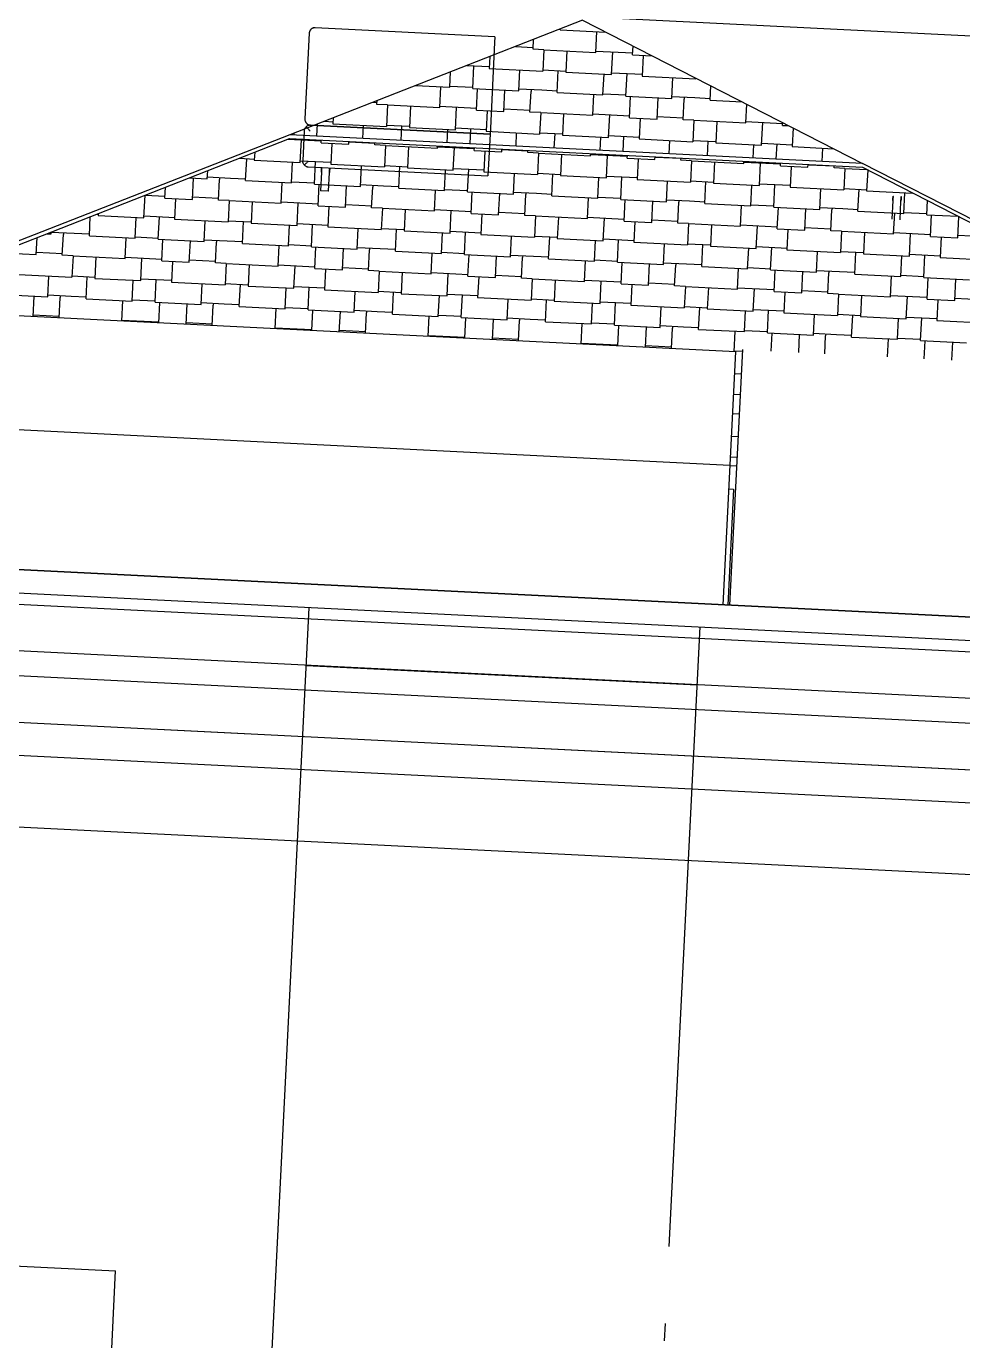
# Model space of a CAD drawing. Extents: x 549999 to 550212, y 1838161 to 1838467.
# Drawn here: x 550086.08 to 550090.11, y 1838277.86 to 1838283.52 of the extents above; entities that cross this region are included whole.
import ezdxf

# ---------------------------------------------------------------- set-up
doc = ezdxf.new("R2010")
doc.units = 0
for name, color, linetype in [('Level 1', 7, 'Continuous'), ('Level 15', 7, 'Continuous'), ('Level 18', 7, 'Continuous'), ('Level 20', 7, 'Continuous'), ('Level 27', 7, 'Continuous'), ('Level 37', 7, 'Continuous'), ('Level 4', 7, 'Continuous'), ('Level 42', 7, 'Continuous'), ('Level 8', 7, 'Continuous')]:
    doc.layers.add(name, color=color, linetype=linetype)

# ---------------------------------------------------------------- blocks, each defined once
blk = doc.blocks.new('2___S1')
at = {"layer": 'Level 1'}
for p, q in [((505.19, 600), (427.72, 600)), ((505.19, 600), (505.19, 597.48)), ((425.19, 597.48), (425.19, 560.55)), ((505.19, 597.48), (505.19, 560.55)), ((505.19, 560.55), (505.19, 557.96)), ((425.19, 555.46), (425.19, 542.49)), ((505.19, 557.96), (427.69, 557.96)), ((427.78, 557.96), (505.19, 557.96)), ((505.19, 557.96), (505.19, 555.46)), ((505.19, 555.46), (505.19, 542.49)), ((427.69, 539.99), (505.19, 539.99)), ((433.45, 538.05), (433.45, 530)), ((436.94, 530), (436.94, 538.05)), ((505.19, 542.49), (505.19, 539.99)), ((433.61, 530), (433.45, 530)), ((436.78, 530), (433.61, 530)), ((436.94, 530), (436.78, 530))]:
    blk.add_line(p, q, dxfattribs=at)
for points in [[(433.45, 539.83), (433.45, 539.84), (433.45, 539.85), (433.45, 539.85), (433.45, 539.86), (433.45, 539.87), (433.45, 539.87), (433.45, 539.88), (433.46, 539.88), (433.46, 539.89), (433.46, 539.9), (433.46, 539.9), (433.47, 539.91), (433.47, 539.91), (433.47, 539.92), (433.48, 539.92), (433.48, 539.93), (433.48, 539.93), (433.49, 539.94), (433.49, 539.94), (433.5, 539.95), (433.5, 539.95), (433.51, 539.96), (433.51, 539.96), (433.52, 539.96), (433.52, 539.97), (433.53, 539.97), (433.53, 539.97), (433.54, 539.98), (433.54, 539.98), (433.55, 539.98), (433.56, 539.99), (433.56, 539.99), (433.57, 539.99), (433.57, 539.99), (433.58, 539.99), (433.59, 539.99), (433.59, 539.99), (433.6, 539.99)], [(433.45, 539.83), (433.45, 539.83), (433.45, 539.83), (433.45, 539.82), (433.45, 539.81), (433.45, 539.8), (433.45, 539.78), (433.45, 539.77), (433.45, 539.74), (433.45, 539.72), (433.45, 539.69), (433.45, 539.67), (433.45, 539.63), (433.45, 539.6), (433.45, 539.56), (433.45, 539.52), (433.45, 539.48), (433.45, 539.44), (433.45, 539.39), (433.45, 539.35), (433.45, 539.3), (433.45, 539.24), (433.45, 539.19), (433.45, 539.13), (433.45, 539.08), (433.45, 539.02), (433.45, 538.96), (433.45, 538.89), (433.45, 538.83), (433.45, 538.77), (433.45, 538.7), (433.45, 538.63), (433.45, 538.57), (433.45, 538.5), (433.45, 538.43), (433.45, 538.36), (433.45, 538.29), (433.45, 538.22), (433.45, 538.15), (433.45, 538.07), (433.45, 538.05)], [(433.45, 538.05), (433.45, 538.13), (433.45, 538.2), (433.45, 538.27), (433.45, 538.34), (433.45, 538.41), (433.45, 538.48), (433.45, 538.55), (433.45, 538.61), (433.45, 538.68), (433.45, 538.75), (433.45, 538.81), (433.45, 538.88), (433.45, 538.94), (433.45, 539), (433.45, 539.06), (433.45, 539.12), (433.45, 539.17), (433.45, 539.23), (433.45, 539.28), (433.45, 539.33), (433.45, 539.38), (433.45, 539.43), (433.45, 539.47), (433.45, 539.51), (433.45, 539.55), (433.45, 539.59), (433.45, 539.62), (433.45, 539.66), (433.45, 539.69), (433.45, 539.71), (433.45, 539.74), (433.45, 539.76), (433.45, 539.78), (433.45, 539.8), (433.45, 539.81), (433.45, 539.82), (433.45, 539.83), (433.45, 539.83), (433.45, 539.83)], [(436.79, 539.99), (436.79, 539.99), (436.8, 539.99), (436.81, 539.99), (436.81, 539.99), (436.82, 539.99), (436.83, 539.99), (436.83, 539.99), (436.84, 539.98), (436.84, 539.98), (436.85, 539.98), (436.86, 539.98), (436.86, 539.97), (436.87, 539.97), (436.87, 539.97), (436.88, 539.96), (436.88, 539.96), (436.89, 539.95), (436.89, 539.95), (436.9, 539.95), (436.9, 539.94), (436.9, 539.94), (436.91, 539.93), (436.91, 539.93), (436.92, 539.92), (436.92, 539.92), (436.92, 539.91), (436.92, 539.9), (436.93, 539.9), (436.93, 539.89), (436.93, 539.89), (436.93, 539.88), (436.94, 539.87), (436.94, 539.87), (436.94, 539.86), (436.94, 539.86), (436.94, 539.85), (436.94, 539.84), (436.94, 539.84), (436.94, 539.83)], [(436.94, 538.05), (436.94, 538.13), (436.94, 538.2), (436.94, 538.27), (436.94, 538.34), (436.94, 538.41), (436.94, 538.48), (436.94, 538.55), (436.94, 538.61), (436.94, 538.68), (436.94, 538.75), (436.94, 538.81), (436.94, 538.88), (436.94, 538.94), (436.94, 539), (436.94, 539.06), (436.94, 539.12), (436.94, 539.17), (436.94, 539.23), (436.94, 539.28), (436.94, 539.33), (436.94, 539.38), (436.94, 539.43), (436.94, 539.47), (436.94, 539.51), (436.94, 539.55), (436.94, 539.59), (436.94, 539.62), (436.94, 539.66), (436.94, 539.69), (436.94, 539.71), (436.94, 539.74), (436.94, 539.76), (436.94, 539.78), (436.94, 539.8), (436.94, 539.81), (436.94, 539.82), (436.94, 539.83), (436.94, 539.83), (436.94, 539.83)], [(436.94, 539.83), (436.94, 539.83), (436.94, 539.83), (436.94, 539.82), (436.94, 539.81), (436.94, 539.8), (436.94, 539.78), (436.94, 539.77), (436.94, 539.74), (436.94, 539.72), (436.94, 539.69), (436.94, 539.67), (436.94, 539.63), (436.94, 539.6), (436.94, 539.56), (436.94, 539.52), (436.94, 539.48), (436.94, 539.44), (436.94, 539.39), (436.94, 539.35), (436.94, 539.3), (436.94, 539.24), (436.94, 539.19), (436.94, 539.13), (436.94, 539.08), (436.94, 539.02), (436.94, 538.96), (436.94, 538.89), (436.94, 538.83), (436.94, 538.77), (436.94, 538.7), (436.94, 538.63), (436.94, 538.57), (436.94, 538.5), (436.94, 538.43), (436.94, 538.36), (436.94, 538.29), (436.94, 538.22), (436.94, 538.15), (436.94, 538.07), (436.94, 538.05)]]:
    blk.add_lwpolyline(points, dxfattribs=at)
for points in [[(427.72, 600), (427.49, 600), (427.17, 599.96), (426.75, 599.81), (426.5, 599.69), (426.32, 599.58), (426.14, 599.45), (425.97, 599.3), (425.82, 599.14), (425.68, 598.97), (425.53, 598.74), (425.38, 598.44), (425.24, 598.03), (425.2, 597.7), (425.19, 597.48)], [(427.72, 600), (427.59, 600), (427.39, 599.99), (427.2, 599.95), (427.12, 599.93)], [(425.27, 598.07), (425.26, 598.06), (425.22, 597.86), (425.19, 597.66), (425.19, 597.48)], [(425.5, 598.69), (425.49, 598.66), (425.42, 598.53), (425.36, 598.38), (425.32, 598.26), (425.31, 598.22)], [(425.93, 599.26), (425.83, 599.16), (425.7, 599), (425.6, 598.84), (425.57, 598.79)], [(426.4, 599.63), (426.35, 599.6), (426.19, 599.49), (426.04, 599.36), (425.93, 599.26)], [(426.97, 599.89), (426.85, 599.85), (426.69, 599.78), (426.54, 599.71), (426.5, 599.69)], [(425.19, 560.55), (425.2, 560.32), (425.24, 559.98), (425.38, 559.56), (425.53, 559.25), (425.69, 559.02), (425.84, 558.84), (425.99, 558.68), (426.2, 558.49), (426.44, 558.33), (426.63, 558.23), (426.84, 558.13), (427.22, 558.01), (427.55, 557.96), (427.78, 557.96)], [(425.19, 560.55), (425.19, 560.42), (425.21, 560.21), (425.25, 560.01), (425.27, 559.94)], [(425.19, 555.46), (425.19, 555.63), (425.23, 555.95), (425.37, 556.42), (425.6, 556.86), (425.81, 557.11), (425.93, 557.23)], [(425.31, 559.78), (425.35, 559.65), (425.42, 559.5), (425.49, 559.34), (425.51, 559.3)], [(425.57, 559.2), (425.61, 559.15), (425.71, 558.98), (425.85, 558.82), (425.95, 558.72)], [(427.69, 557.96), (427.57, 557.96), (427.32, 557.94), (426.95, 557.86), (426.59, 557.72), (426.24, 557.51), (426.03, 557.33), (425.93, 557.23)], [(425.93, 557.23), (426.03, 557.13), (426.24, 556.91), (426.56, 556.59), (426.82, 556.34), (427, 556.16), (427.27, 555.88), (427.51, 555.65), (427.69, 555.46)], [(425.95, 558.72), (426.06, 558.61), (426.21, 558.48), (426.38, 558.37), (426.43, 558.34)], [(426.54, 558.28), (426.57, 558.26), (426.7, 558.2), (426.86, 558.13), (426.98, 558.09), (427.01, 558.08)], [(427.17, 558.03), (427.18, 558.03), (427.38, 557.98), (427.59, 557.96), (427.78, 557.96)], [(425.93, 540.73), (425.77, 540.88), (425.5, 541.23), (425.25, 541.84), (425.19, 542.28), (425.19, 542.49)], [(427.69, 542.49), (427.57, 542.37), (427.32, 542.12), (426.95, 541.75), (426.59, 541.39), (426.24, 541.04), (426.03, 540.83), (425.93, 540.73)], [(425.93, 540.73), (426.03, 540.62), (426.24, 540.44), (426.56, 540.26), (426.82, 540.15), (427, 540.09), (427.27, 540.02), (427.51, 539.99), (427.69, 539.99)]]:
    blk.add_open_spline(points, degree=3, dxfattribs=at)
blk = doc.blocks.new('4___S1')
at = {"layer": 'Level 1'}
for p, q in [((679.95, 538.05), (679.95, 530)), ((683.44, 530), (683.44, 538.05))]:
    blk.add_line(p, q, dxfattribs=at)
for points in [[(679.95, 539.83), (679.95, 539.84), (679.95, 539.85), (679.95, 539.85), (679.95, 539.86), (679.95, 539.87), (679.95, 539.87), (679.95, 539.88), (679.96, 539.88), (679.96, 539.89), (679.96, 539.9), (679.96, 539.9), (679.97, 539.91), (679.97, 539.91), (679.97, 539.92), (679.98, 539.92), (679.98, 539.93), (679.98, 539.93), (679.99, 539.94), (679.99, 539.94), (680, 539.95), (680, 539.95), (680.01, 539.96), (680.01, 539.96), (680.02, 539.96), (680.02, 539.97), (680.03, 539.97), (680.03, 539.97), (680.04, 539.98), (680.04, 539.98), (680.05, 539.98), (680.06, 539.99), (680.06, 539.99), (680.07, 539.99), (680.07, 539.99), (680.08, 539.99), (680.09, 539.99), (680.09, 539.99), (680.1, 539.99)], [(679.95, 538.05), (679.95, 538.13), (679.95, 538.2), (679.95, 538.27), (679.95, 538.34), (679.95, 538.41), (679.95, 538.48), (679.95, 538.55), (679.95, 538.61), (679.95, 538.68), (679.95, 538.75), (679.95, 538.81), (679.95, 538.88), (679.95, 538.94), (679.95, 539), (679.95, 539.06), (679.95, 539.12), (679.95, 539.17), (679.95, 539.23), (679.95, 539.28), (679.95, 539.33), (679.95, 539.38), (679.95, 539.43), (679.95, 539.47), (679.95, 539.51), (679.95, 539.55), (679.95, 539.59), (679.95, 539.62), (679.95, 539.66), (679.95, 539.69), (679.95, 539.71), (679.95, 539.74), (679.95, 539.76), (679.95, 539.78), (679.95, 539.8), (679.95, 539.81), (679.95, 539.82), (679.95, 539.83), (679.95, 539.83), (679.95, 539.83)], [(679.95, 539.83), (679.95, 539.83), (679.95, 539.83), (679.95, 539.82), (679.95, 539.81), (679.95, 539.8), (679.95, 539.78), (679.95, 539.77), (679.95, 539.74), (679.95, 539.72), (679.95, 539.69), (679.95, 539.67), (679.95, 539.63), (679.95, 539.6), (679.95, 539.56), (679.95, 539.52), (679.95, 539.48), (679.95, 539.44), (679.95, 539.39), (679.95, 539.35), (679.95, 539.3), (679.95, 539.24), (679.95, 539.19), (679.95, 539.13), (679.95, 539.08), (679.95, 539.02), (679.95, 538.96), (679.95, 538.89), (679.95, 538.83), (679.95, 538.77), (679.95, 538.7), (679.95, 538.63), (679.95, 538.57), (679.95, 538.5), (679.95, 538.43), (679.95, 538.36), (679.95, 538.29), (679.95, 538.22), (679.95, 538.15), (679.95, 538.07), (679.95, 538.05)], [(683.29, 539.99), (683.29, 539.99), (683.3, 539.99), (683.31, 539.99), (683.31, 539.99), (683.32, 539.99), (683.33, 539.99), (683.33, 539.99), (683.34, 539.98), (683.34, 539.98), (683.35, 539.98), (683.36, 539.98), (683.36, 539.97), (683.37, 539.97), (683.37, 539.97), (683.38, 539.96), (683.38, 539.96), (683.39, 539.95), (683.39, 539.95), (683.4, 539.95), (683.4, 539.94), (683.4, 539.94), (683.41, 539.93), (683.41, 539.93), (683.42, 539.92), (683.42, 539.92), (683.42, 539.91), (683.42, 539.9), (683.43, 539.9), (683.43, 539.89), (683.43, 539.89), (683.43, 539.88), (683.44, 539.87), (683.44, 539.87), (683.44, 539.86), (683.44, 539.86), (683.44, 539.85), (683.44, 539.84), (683.44, 539.84), (683.44, 539.83)], [(683.44, 539.83), (683.44, 539.83), (683.44, 539.83), (683.44, 539.82), (683.44, 539.81), (683.44, 539.8), (683.44, 539.78), (683.44, 539.77), (683.44, 539.74), (683.44, 539.72), (683.44, 539.69), (683.44, 539.67), (683.44, 539.63), (683.44, 539.6), (683.44, 539.56), (683.44, 539.52), (683.44, 539.48), (683.44, 539.44), (683.44, 539.39), (683.44, 539.35), (683.44, 539.3), (683.44, 539.24), (683.44, 539.19), (683.44, 539.13), (683.44, 539.08), (683.44, 539.02), (683.44, 538.96), (683.44, 538.89), (683.44, 538.83), (683.44, 538.77), (683.44, 538.7), (683.44, 538.63), (683.44, 538.57), (683.44, 538.5), (683.44, 538.43), (683.44, 538.36), (683.44, 538.29), (683.44, 538.22), (683.44, 538.15), (683.44, 538.07), (683.44, 538.05)], [(683.44, 538.05), (683.44, 538.13), (683.44, 538.2), (683.44, 538.27), (683.44, 538.34), (683.44, 538.41), (683.44, 538.48), (683.44, 538.55), (683.44, 538.61), (683.44, 538.68), (683.44, 538.75), (683.44, 538.81), (683.44, 538.88), (683.44, 538.94), (683.44, 539), (683.44, 539.06), (683.44, 539.12), (683.44, 539.17), (683.44, 539.23), (683.44, 539.28), (683.44, 539.33), (683.44, 539.38), (683.44, 539.43), (683.44, 539.47), (683.44, 539.51), (683.44, 539.55), (683.44, 539.59), (683.44, 539.62), (683.44, 539.66), (683.44, 539.69), (683.44, 539.71), (683.44, 539.74), (683.44, 539.76), (683.44, 539.78), (683.44, 539.8), (683.44, 539.81), (683.44, 539.82), (683.44, 539.83), (683.44, 539.83), (683.44, 539.83)]]:
    blk.add_lwpolyline(points, dxfattribs=at)
blk = doc.blocks.new('FURN31')
at = {"layer": 'Level 1'}
for p, q in [((318.51, 61.08), (368.51, 61.08)), ((318.51, 61.08), (318.51, 2)), ((368.51, 2), (368.51, 61.08)), ((368.51, 2), (318.51, 2))]:
    blk.add_line(p, q, dxfattribs=at)

msp = doc.modelspace()

# ---------------------------------------------------------------- linework, layer by layer
at = {"layer": 'Level 15'}
for p, q in [((550090.9957, 1838280.9281), (550085.103, 1838281.2227)), ((550085.098, 1838281.1228), (550090.727, 1838280.8414))]:
    msp.add_line(p, q, dxfattribs=at)
at = {"layer": 'Level 18'}
for p, q in [((550068.213, 1838284.5702), (550100.6804, 1838282.947)), ((550068.0882, 1838282.0733), (550100.5556, 1838280.4502))]:
    msp.add_line(p, q, dxfattribs=at)
at = {"layer": 'Level 20'}
for p, q in [((549998.7769, 1838284.8814), (550135.9157, 1838278.0255)), ((549998.7545, 1838284.432), (550135.8932, 1838277.576)), ((550134.0756, 1838278.6242), (550073.0418, 1838281.6755)), ((550207.9845, 1838274.7291), (550070.8458, 1838281.585)), ((550134.0656, 1838278.4245), (550073.0318, 1838281.4757)), ((550073.1104, 1838281.3655), (550134.1441, 1838278.3143)), ((550207.962, 1838274.2796), (550070.8233, 1838281.1356)), ((550073.1004, 1838281.1658), (550134.1342, 1838278.1145))]:
    msp.add_line(p, q, dxfattribs=at)
at = {"layer": 'Level 27'}
msp.add_line((550087.2828, 1838280.7633), (550088.9657, 1838280.6791), dxfattribs=at)
at = {"layer": 'Level 37'}
for p, q in [((550088.473, 1838283.5413), (550087.2112, 1838283.0476)), ((550088.473, 1838283.5413), (550089.6792, 1838282.9243)), ((550087.2112, 1838283.0476), (550084.2349, 1838281.8833)), ((550089.6792, 1838282.9243), (550087.2112, 1838283.0476)), ((550085.3217, 1838282.2923), (550087.2104, 1838283.0312)), ((550087.2104, 1838283.0312), (550089.6784, 1838282.9078)), ((550089.6784, 1838282.9078), (550091.484, 1838281.9843)), ((550092.5246, 1838281.4689), (550089.6792, 1838282.9243)), ((550089.108, 1838281.6232), (550089.138, 1838281.6217))]:
    msp.add_line(p, q, dxfattribs=at)
at = {"layer": 'Level 4'}
for p, q in [((550089.1325, 1838282.1131), (550085.3722, 1838282.3011)), ((550089.078, 1838281.024), (550089.1325, 1838282.1131)), ((550089.108, 1838281.0225), (550089.163, 1838282.1228)), ((550089.108, 1838281.6232), (550085.3477, 1838281.8112)), ((550087.1205, 1838277.5173), (550087.2953, 1838281.013)), ((550088.9782, 1838280.9288), (550088.8448, 1838278.2612)), ((550088.8282, 1838277.9292), (550088.8245, 1838277.8542))]:
    msp.add_line(p, q, dxfattribs=at)
at = {"layer": 'Level 42'}
for p, q in [((550088.3764, 1838283.4999), (550088.3766, 1838283.5036)), ((550088.3764, 1838283.4999), (550088.573, 1838283.4901)), ((550088.2598, 1838283.4162), (550088.262, 1838283.4587)), ((550088.5303, 1838283.4027), (550088.5347, 1838283.492)), ((550088.1839, 1838283.4282), (550088.2602, 1838283.4243)), ((550088.306, 1838283.4139), (550088.2598, 1838283.4162)), ((550088.306, 1838283.4139), (550088.3014, 1838283.3219)), ((550088.306, 1838283.4139), (550088.5303, 1838283.4027)), ((550088.4049, 1838283.409), (550088.4003, 1838283.3169)), ((550088.5305, 1838283.4081), (550088.6888, 1838283.4002)), ((550088.5982, 1838283.307), (550088.6031, 1838283.4045)), ((550088.6884, 1838283.3921), (550088.6903, 1838283.4301)), ((550088.6884, 1838283.3921), (550088.7729, 1838283.3879)), ((550088.7346, 1838283.3898), (550088.7301, 1838283.3005)), ((550087.9748, 1838283.3464), (550088.071, 1838283.3415)), ((550088.0001, 1838283.2474), (550088.005, 1838283.3448)), ((550088.0731, 1838283.3848), (550088.0706, 1838283.3334)), ((550088.0706, 1838283.3334), (550088.3014, 1838283.3219)), ((550087.9012, 1838283.2524), (550087.9045, 1838283.3189)), ((550088.198, 1838283.2375), (550088.2025, 1838283.3268)), ((550088.3017, 1838283.3273), (550088.4006, 1838283.3224)), ((550088.3629, 1838283.2293), (550088.3676, 1838283.324)), ((550088.4003, 1838283.3169), (550088.5982, 1838283.307)), ((550088.5608, 1838283.2194), (550088.5652, 1838283.3087)), ((550088.5986, 1838283.3152), (550088.7305, 1838283.3086)), ((550088.6597, 1838283.2144), (550088.6646, 1838283.3119)), ((550088.7301, 1838283.3005), (550088.961, 1838283.2889)), ((550088.8576, 1838283.2045), (550088.862, 1838283.2939)), ((550088.9611, 1838283.2916), (550088.961, 1838283.2889)), ((550087.7534, 1838283.2597), (550087.9012, 1838283.2524)), ((550087.8572, 1838283.165), (550087.8616, 1838283.2543)), ((550087.9015, 1838283.2578), (550088.0004, 1838283.2528)), ((550088.0001, 1838283.2474), (550088.198, 1838283.2375)), ((550088.0153, 1838283.1544), (550088.0199, 1838283.2464)), ((550088.134, 1838283.1485), (550088.1386, 1838283.2405)), ((550088.1984, 1838283.2456), (550088.2974, 1838283.2407)), ((550088.2463, 1838283.1456), (550088.2508, 1838283.2349)), ((550088.2512, 1838283.243), (550088.2508, 1838283.2349)), ((550088.2974, 1838283.2407), (550088.3633, 1838283.2374)), ((550088.3629, 1838283.2293), (550088.5608, 1838283.2194)), ((550088.5167, 1838283.132), (550088.5212, 1838283.2214)), ((550088.561, 1838283.2248), (550088.66, 1838283.2198)), ((550089.0225, 1838283.1963), (550089.0256, 1838283.2586)), ((550087.5689, 1838283.1876), (550087.5871, 1838283.1866)), ((550087.5867, 1838283.1785), (550087.5875, 1838283.1949)), ((550087.6329, 1838283.1762), (550087.5867, 1838283.1785)), ((550087.6329, 1838283.1762), (550087.6283, 1838283.0842)), ((550087.6329, 1838283.1762), (550087.8572, 1838283.165)), ((550087.7318, 1838283.1713), (550087.7272, 1838283.0792)), ((550087.8574, 1838283.1704), (550088.0157, 1838283.1625)), ((550087.9251, 1838283.0694), (550087.93, 1838283.1668)), ((550088.1346, 1838283.1593), (550088.2467, 1838283.1537)), ((550088.6597, 1838283.2144), (550088.8576, 1838283.2045)), ((550088.6749, 1838283.1214), (550088.6795, 1838283.2134)), ((550088.7936, 1838283.1155), (550088.7982, 1838283.2075)), ((550088.858, 1838283.2127), (550088.9569, 1838283.2077)), ((550088.9059, 1838283.1126), (550088.9104, 1838283.2019)), ((550088.9108, 1838283.21), (550088.9104, 1838283.2019)), ((550088.9569, 1838283.2077), (550089.0229, 1838283.2044)), ((550089.0225, 1838283.1963), (550089.1609, 1838283.1894)), ((550089.1763, 1838283.0991), (550089.1803, 1838283.1794)), ((550087.3598, 1838283.1058), (550087.3979, 1838283.1039)), ((550087.3987, 1838283.121), (550087.3975, 1838283.0957)), ((550088.0153, 1838283.1544), (550088.134, 1838283.1485)), ((550088.0615, 1838283.1521), (550088.057, 1838283.0628)), ((550088.2925, 1838283.1432), (550088.2463, 1838283.1456)), ((550088.2925, 1838283.1432), (550088.2879, 1838283.0512)), ((550088.2925, 1838283.1432), (550088.5167, 1838283.132)), ((550088.3914, 1838283.1383), (550088.3868, 1838283.0463)), ((550088.517, 1838283.1374), (550088.6753, 1838283.1295)), ((550088.5847, 1838283.0364), (550088.5896, 1838283.1338)), ((550088.6749, 1838283.1214), (550088.7936, 1838283.1155)), ((550088.7211, 1838283.1191), (550088.7166, 1838283.0298)), ((550088.7942, 1838283.1263), (550088.9063, 1838283.1207)), ((550088.9521, 1838283.1103), (550088.9059, 1838283.1126)), ((550088.9521, 1838283.1103), (550088.9475, 1838283.0182)), ((550088.9521, 1838283.1103), (550089.1763, 1838283.0991)), ((550089.051, 1838283.1053), (550089.0464, 1838283.0133)), ((550089.1766, 1838283.1045), (550089.3349, 1838283.0966)), ((550087.2297, 1838283.0467), (550087.2301, 1838283.055)), ((550087.3286, 1838283.0418), (550087.3313, 1838283.0946)), ((550087.3975, 1838283.0957), (550087.6283, 1838283.0842)), ((550087.5265, 1838283.0319), (550087.5294, 1838283.0891)), ((550087.6286, 1838283.0896), (550087.7275, 1838283.0847)), ((550087.6914, 1838283.0236), (550087.6945, 1838283.0863)), ((550087.7272, 1838283.0792), (550087.9251, 1838283.0694)), ((550087.8893, 1838283.0137), (550087.8921, 1838283.071)), ((550087.9255, 1838283.0775), (550088.0574, 1838283.0709)), ((550087.9882, 1838283.0088), (550087.9915, 1838283.0742)), ((550088.057, 1838283.0628), (550088.2879, 1838283.0512)), ((550088.1861, 1838282.9989), (550088.1889, 1838283.0562)), ((550088.2881, 1838283.0566), (550088.3871, 1838283.0517)), ((550088.351, 1838282.9907), (550088.3541, 1838283.0533)), ((550088.3868, 1838283.0463), (550088.5847, 1838283.0364)), ((550089.2443, 1838283.0034), (550089.2491, 1838283.1008)), ((550089.3345, 1838283.0884), (550089.3351, 1838283.1003)), ((550089.3345, 1838283.0884), (550089.3608, 1838283.0871)), ((550089.3802, 1838283.0772), (550089.3762, 1838282.9968)), ((550087.2032, 1838283.0284), (550087.3469, 1838283.0212)), ((550087.2563, 1838282.9281), (550087.2612, 1838283.0255)), ((550087.3465, 1838283.0131), (550087.3471, 1838283.0244)), ((550087.3465, 1838283.0131), (550087.4653, 1838283.0072)), ((550087.3927, 1838283.0108), (550087.3882, 1838282.9215)), ((550087.4653, 1838283.0072), (550087.4658, 1838283.0184)), ((550087.4658, 1838283.018), (550087.5779, 1838283.0124)), ((550087.5775, 1838283.0043), (550087.5779, 1838283.0128)), ((550087.6237, 1838283.002), (550087.5775, 1838283.0043)), ((550087.6237, 1838283.002), (550087.6191, 1838282.9099)), ((550087.6237, 1838283.002), (550087.8479, 1838282.9908)), ((550087.7226, 1838282.997), (550087.718, 1838282.905)), ((550087.8479, 1838282.9908), (550087.8484, 1838282.9993)), ((550087.8482, 1838282.9962), (550088.0065, 1838282.9883)), ((550087.9159, 1838282.8951), (550087.9208, 1838282.9925)), ((550088.0061, 1838282.9801), (550088.0067, 1838282.9914)), ((550088.5488, 1838282.9808), (550088.5517, 1838283.038)), ((550088.5851, 1838283.0445), (550088.717, 1838283.0379)), ((550088.6478, 1838282.9758), (550088.6511, 1838283.0412)), ((550088.7166, 1838283.0298), (550088.9475, 1838283.0182)), ((550088.8457, 1838282.9659), (550088.8485, 1838283.0232)), ((550088.9477, 1838283.0237), (550089.0467, 1838283.0187)), ((550089.0105, 1838282.9577), (550089.0137, 1838283.0204)), ((550089.0464, 1838283.0133), (550089.2443, 1838283.0034)), ((550089.2084, 1838282.9478), (550089.2113, 1838283.0051)), ((550089.2447, 1838283.0115), (550089.3766, 1838283.0049)), ((550089.3074, 1838282.9429), (550089.3106, 1838283.0082)), ((550089.3762, 1838282.9968), (550089.5549, 1838282.9879)), ((550089.5052, 1838282.933), (550089.5081, 1838282.9902)), ((550086.9941, 1838282.9466), (550087.0587, 1838282.9434)), ((550087.021, 1838282.8503), (550087.0257, 1838282.945)), ((550087.0602, 1838282.9724), (550087.0585, 1838282.938)), ((550087.0585, 1838282.938), (550087.2563, 1838282.9281)), ((550087.2567, 1838282.9362), (550087.3886, 1838282.9296)), ((550087.3178, 1838282.8355), (550087.3227, 1838282.9329)), ((550088.0061, 1838282.9801), (550088.1248, 1838282.9742)), ((550088.0523, 1838282.9778), (550088.0478, 1838282.8885)), ((550088.1248, 1838282.9742), (550088.1254, 1838282.9855)), ((550088.1254, 1838282.985), (550088.2375, 1838282.9794)), ((550088.2371, 1838282.9713), (550088.2375, 1838282.9799)), ((550088.2833, 1838282.969), (550088.2371, 1838282.9713)), ((550088.2833, 1838282.969), (550088.2787, 1838282.877)), ((550088.2833, 1838282.969), (550088.5075, 1838282.9578)), ((550088.3822, 1838282.9641), (550088.3776, 1838282.872)), ((550088.5075, 1838282.9578), (550088.508, 1838282.9663)), ((550088.5078, 1838282.9632), (550088.6661, 1838282.9553)), ((550088.5755, 1838282.8621), (550088.5803, 1838282.9596)), ((550088.6657, 1838282.9472), (550088.6662, 1838282.9584)), ((550088.6657, 1838282.9472), (550088.7844, 1838282.9412)), ((550088.7119, 1838282.9449), (550088.7074, 1838282.8555)), ((550088.7844, 1838282.9412), (550088.785, 1838282.9525)), ((550088.785, 1838282.9521), (550088.8971, 1838282.9465)), ((550088.8967, 1838282.9383), (550088.8971, 1838282.9469)), ((550088.9428, 1838282.936), (550088.8967, 1838282.9383)), ((550088.9428, 1838282.936), (550088.9382, 1838282.844)), ((550088.9428, 1838282.936), (550089.1671, 1838282.9248)), ((550089.1671, 1838282.9248), (550089.1675, 1838282.9334)), ((550086.8561, 1838282.8585), (550086.8578, 1838282.8933)), ((550087.2189, 1838282.8404), (550087.2233, 1838282.9297)), ((550087.3882, 1838282.9215), (550087.6191, 1838282.9099)), ((550087.5157, 1838282.8256), (550087.5202, 1838282.9149)), ((550087.6194, 1838282.9154), (550087.7183, 1838282.9104)), ((550087.6806, 1838282.8173), (550087.6853, 1838282.9121)), ((550087.718, 1838282.905), (550087.9159, 1838282.8951)), ((550087.8785, 1838282.8074), (550087.8829, 1838282.8968)), ((550087.9163, 1838282.9032), (550088.0482, 1838282.8966)), ((550087.9774, 1838282.8025), (550087.9823, 1838282.8999)), ((550088.0478, 1838282.8885), (550088.2787, 1838282.877)), ((550088.1753, 1838282.7926), (550088.1797, 1838282.8819)), ((550088.2789, 1838282.8824), (550088.3779, 1838282.8774)), ((550088.3402, 1838282.7844), (550088.3449, 1838282.8791)), ((550089.0418, 1838282.9311), (550089.0372, 1838282.839)), ((550089.1674, 1838282.9302), (550089.3257, 1838282.9223)), ((550089.2351, 1838282.8292), (550089.2399, 1838282.9266)), ((550089.3253, 1838282.9142), (550089.3258, 1838282.9255)), ((550089.3253, 1838282.9142), (550089.444, 1838282.9083)), ((550089.3714, 1838282.9119), (550089.367, 1838282.8226)), ((550089.444, 1838282.9083), (550089.4445, 1838282.9195)), ((550089.4445, 1838282.9191), (550089.5567, 1838282.9135)), ((550089.5562, 1838282.9054), (550089.5567, 1838282.9139)), ((550089.6024, 1838282.903), (550089.5562, 1838282.9054)), ((550089.6024, 1838282.903), (550089.5978, 1838282.811)), ((550089.6024, 1838282.903), (550089.697, 1838282.8983)), ((550089.6701, 1838282.9247), (550089.6703, 1838282.9288)), ((550089.7013, 1838282.8961), (550089.6968, 1838282.8061)), ((550086.6734, 1838282.7754), (550086.6758, 1838282.8221)), ((550086.7789, 1838282.8624), (550086.8561, 1838282.8585)), ((550086.7921, 1838282.7695), (550086.7968, 1838282.8615)), ((550086.8565, 1838282.8667), (550086.9555, 1838282.8617)), ((550086.9044, 1838282.7666), (550086.9089, 1838282.8559)), ((550086.9093, 1838282.864), (550086.9089, 1838282.8559)), ((550086.9555, 1838282.8617), (550087.0214, 1838282.8584)), ((550087.021, 1838282.8503), (550087.2189, 1838282.8404)), ((550087.1748, 1838282.7531), (550087.1793, 1838282.8424)), ((550087.2191, 1838282.8458), (550087.3181, 1838282.8409)), ((550087.3178, 1838282.8355), (550087.5157, 1838282.8256)), ((550087.333, 1838282.7424), (550087.3376, 1838282.8345)), ((550087.4517, 1838282.7365), (550087.4563, 1838282.8285)), ((550087.5161, 1838282.8337), (550087.615, 1838282.8287)), ((550087.564, 1838282.7336), (550087.5685, 1838282.8229)), ((550087.5689, 1838282.8311), (550087.5685, 1838282.8229)), ((550087.615, 1838282.8287), (550087.681, 1838282.8254)), ((550088.3776, 1838282.872), (550088.5755, 1838282.8621)), ((550088.538, 1838282.7745), (550088.5425, 1838282.8638)), ((550088.5759, 1838282.8703), (550088.7078, 1838282.8637)), ((550088.637, 1838282.7695), (550088.6418, 1838282.867)), ((550088.7074, 1838282.8555), (550088.9382, 1838282.844)), ((550088.8348, 1838282.7596), (550088.8393, 1838282.8489)), ((550088.9385, 1838282.8494), (550089.0374, 1838282.8445)), ((550088.9997, 1838282.7514), (550089.0045, 1838282.8461)), ((550089.0372, 1838282.8391), (550089.2351, 1838282.8292)), ((550089.1976, 1838282.7415), (550089.2021, 1838282.8308)), ((550089.2355, 1838282.8373), (550089.3674, 1838282.8307)), ((550089.2965, 1838282.7365), (550089.3014, 1838282.834)), ((550089.367, 1838282.8226), (550089.5978, 1838282.811)), ((550086.5832, 1838282.6904), (550086.5881, 1838282.7878)), ((550086.5882, 1838282.7878), (550086.6738, 1838282.7835)), ((550086.6734, 1838282.7754), (550086.7921, 1838282.7695)), ((550086.7196, 1838282.7731), (550086.7151, 1838282.6838)), ((550086.7927, 1838282.7803), (550086.9048, 1838282.7747)), ((550086.9506, 1838282.7643), (550086.9044, 1838282.7666)), ((550086.9506, 1838282.7643), (550086.946, 1838282.6723)), ((550086.9506, 1838282.7643), (550087.1748, 1838282.7531)), ((550087.6806, 1838282.8173), (550087.8785, 1838282.8074)), ((550087.8344, 1838282.7201), (550087.8389, 1838282.8094)), ((550087.8787, 1838282.8128), (550087.9777, 1838282.8079)), ((550087.9774, 1838282.8025), (550088.1753, 1838282.7926)), ((550087.9926, 1838282.7095), (550087.9972, 1838282.8015)), ((550088.1113, 1838282.7035), (550088.1159, 1838282.7956)), ((550088.1757, 1838282.8007), (550088.2746, 1838282.7958)), ((550088.2236, 1838282.7006), (550088.228, 1838282.79)), ((550088.2284, 1838282.7981), (550088.228, 1838282.79)), ((550088.2746, 1838282.7958), (550088.3406, 1838282.7925)), ((550088.3402, 1838282.7844), (550088.538, 1838282.7745)), ((550088.494, 1838282.6871), (550088.4985, 1838282.7764)), ((550088.5383, 1838282.7799), (550088.6372, 1838282.7749)), ((550088.637, 1838282.7695), (550088.8348, 1838282.7596)), ((550088.6522, 1838282.6765), (550088.6568, 1838282.7685)), ((550088.8352, 1838282.7677), (550088.9342, 1838282.7628)), ((550088.888, 1838282.7651), (550088.8876, 1838282.757)), ((550088.9342, 1838282.7628), (550089.0001, 1838282.7595)), ((550089.4944, 1838282.7266), (550089.4989, 1838282.816)), ((550089.5981, 1838282.8164), (550089.697, 1838282.8115)), ((550089.6593, 1838282.7184), (550089.664, 1838282.8131)), ((550089.6968, 1838282.8061), (550089.8946, 1838282.7962)), ((550089.8572, 1838282.7085), (550089.8616, 1838282.7978)), ((550089.8946, 1838282.7962), (550089.8947, 1838282.7972)), ((550089.9561, 1838282.7036), (550089.9592, 1838282.7642)), ((550086.3858, 1838282.7086), (550086.3853, 1838282.7003)), ((550087.0495, 1838282.7593), (550087.0449, 1838282.6673)), ((550087.1751, 1838282.7585), (550087.3334, 1838282.7506)), ((550087.2428, 1838282.6574), (550087.2477, 1838282.7549)), ((550087.333, 1838282.7424), (550087.4517, 1838282.7365)), ((550087.3792, 1838282.7401), (550087.3747, 1838282.6508)), ((550087.4523, 1838282.7473), (550087.5644, 1838282.7417)), ((550087.6102, 1838282.7313), (550087.564, 1838282.7336)), ((550087.6102, 1838282.7313), (550087.6056, 1838282.6393)), ((550087.6102, 1838282.7313), (550087.8344, 1838282.7201)), ((550087.7091, 1838282.7264), (550087.7045, 1838282.6343)), ((550087.8347, 1838282.7255), (550087.993, 1838282.7176)), ((550087.9024, 1838282.6244), (550087.9072, 1838282.7219)), ((550087.9926, 1838282.7095), (550088.1113, 1838282.7035)), ((550088.0387, 1838282.7072), (550088.0343, 1838282.6178)), ((550088.1118, 1838282.7144), (550088.224, 1838282.7088)), ((550088.7709, 1838282.6706), (550088.7755, 1838282.7626)), ((550088.8831, 1838282.6677), (550088.8876, 1838282.757)), ((550088.9997, 1838282.7514), (550089.1976, 1838282.7415)), ((550089.1536, 1838282.6541), (550089.158, 1838282.7435)), ((550089.1979, 1838282.7469), (550089.2968, 1838282.742)), ((550089.2965, 1838282.7365), (550089.4944, 1838282.7266)), ((550089.3117, 1838282.6435), (550089.3163, 1838282.7356)), ((550089.4305, 1838282.6376), (550089.4351, 1838282.7296)), ((550089.4948, 1838282.7348), (550089.5938, 1838282.7298)), ((550089.5427, 1838282.6347), (550089.5472, 1838282.724)), ((550089.5476, 1838282.7321), (550089.5472, 1838282.724)), ((550089.5938, 1838282.7298), (550089.6597, 1838282.7265)), ((550089.6593, 1838282.7184), (550089.8572, 1838282.7085)), ((550089.8131, 1838282.6212), (550089.8176, 1838282.7105)), ((550089.8575, 1838282.7139), (550089.9564, 1838282.709)), ((550086.3479, 1838282.6126), (550086.352, 1838282.6954)), ((550086.3791, 1838282.706), (550086.3856, 1838282.7057)), ((550086.3853, 1838282.7003), (550086.5832, 1838282.6904)), ((550086.5458, 1838282.6027), (550086.5502, 1838282.692)), ((550086.5836, 1838282.6985), (550086.7155, 1838282.6919)), ((550086.6447, 1838282.5978), (550086.6496, 1838282.6952)), ((550086.7151, 1838282.6838), (550086.946, 1838282.6723)), ((550086.8426, 1838282.5879), (550086.847, 1838282.6772)), ((550086.9463, 1838282.6777), (550087.0452, 1838282.6727)), ((550087.0075, 1838282.5796), (550087.0122, 1838282.6744)), ((550087.0449, 1838282.6673), (550087.2428, 1838282.6574)), ((550087.2053, 1838282.5697), (550087.2098, 1838282.6591)), ((550087.2432, 1838282.6655), (550087.3751, 1838282.6589)), ((550087.3043, 1838282.5648), (550087.3092, 1838282.6622)), ((550087.3747, 1838282.6508), (550087.6056, 1838282.6393)), ((550088.2697, 1838282.6983), (550088.2236, 1838282.7006)), ((550088.2697, 1838282.6983), (550088.2651, 1838282.6063)), ((550088.2697, 1838282.6983), (550088.494, 1838282.6871)), ((550088.3687, 1838282.6934), (550088.3641, 1838282.6014)), ((550088.4943, 1838282.6925), (550088.6526, 1838282.6846)), ((550088.5619, 1838282.5915), (550088.5668, 1838282.6889)), ((550088.6522, 1838282.6765), (550088.7709, 1838282.6706)), ((550088.6983, 1838282.6742), (550088.6939, 1838282.5849)), ((550088.7714, 1838282.6814), (550088.8835, 1838282.6758)), ((550088.9293, 1838282.6654), (550088.8831, 1838282.6677)), ((550088.9293, 1838282.6654), (550088.9247, 1838282.5733)), ((550088.9293, 1838282.6654), (550089.1536, 1838282.6541)), ((550089.0282, 1838282.6604), (550089.0236, 1838282.5684)), ((550089.1538, 1838282.6596), (550089.3121, 1838282.6516)), ((550089.2215, 1838282.5585), (550089.2264, 1838282.6559)), ((550089.9561, 1838282.7036), (550090.0909, 1838282.6968)), ((550089.9713, 1838282.6105), (550089.9759, 1838282.7026)), ((550090.09, 1838282.6046), (550090.0945, 1838282.695)), ((550086.119, 1838282.5318), (550086.1227, 1838282.6057)), ((550086.1639, 1838282.6218), (550086.183, 1838282.6209)), ((550086.183, 1838282.6209), (550086.1834, 1838282.6295)), ((550086.1834, 1838282.629), (550086.2823, 1838282.624)), ((550086.2313, 1838282.5289), (550086.2358, 1838282.6182)), ((550086.2362, 1838282.6263), (550086.2358, 1838282.6182)), ((550086.2823, 1838282.624), (550086.3483, 1838282.6207)), ((550086.3479, 1838282.6126), (550086.5458, 1838282.6027)), ((550086.5017, 1838282.5154), (550086.5062, 1838282.6047)), ((550086.546, 1838282.6081), (550086.645, 1838282.6032)), ((550086.6447, 1838282.5978), (550086.8426, 1838282.5879)), ((550086.6599, 1838282.5048), (550086.6645, 1838282.5968)), ((550086.843, 1838282.596), (550086.9419, 1838282.5911)), ((550086.8958, 1838282.5934), (550086.8953, 1838282.5852)), ((550087.5022, 1838282.5549), (550087.5066, 1838282.6442)), ((550087.6058, 1838282.6447), (550087.7048, 1838282.6397)), ((550087.6671, 1838282.5467), (550087.6718, 1838282.6414)), ((550087.7045, 1838282.6343), (550087.9024, 1838282.6244)), ((550087.8649, 1838282.5368), (550087.8694, 1838282.6261)), ((550087.9028, 1838282.6326), (550088.0347, 1838282.626)), ((550087.9639, 1838282.5318), (550087.9687, 1838282.6293)), ((550088.0343, 1838282.6178), (550088.2651, 1838282.6063)), ((550088.1617, 1838282.5219), (550088.1662, 1838282.6112)), ((550088.2654, 1838282.6117), (550088.3643, 1838282.6068)), ((550088.3266, 1838282.5137), (550088.3314, 1838282.6084)), ((550088.3641, 1838282.6014), (550088.5619, 1838282.5915)), ((550088.5245, 1838282.5038), (550088.529, 1838282.5931)), ((550088.5624, 1838282.5996), (550088.6943, 1838282.593)), ((550088.6234, 1838282.4988), (550088.6283, 1838282.5963)), ((550089.3117, 1838282.6435), (550089.4305, 1838282.6376)), ((550089.3579, 1838282.6412), (550089.3534, 1838282.5519)), ((550089.431, 1838282.6484), (550089.5431, 1838282.6428)), ((550089.5889, 1838282.6324), (550089.5427, 1838282.6347)), ((550089.5889, 1838282.6324), (550089.5843, 1838282.5404)), ((550089.5889, 1838282.6324), (550089.8131, 1838282.6212)), ((550089.6878, 1838282.6274), (550089.6832, 1838282.5354)), ((550089.8134, 1838282.6266), (550089.9717, 1838282.6187)), ((550089.8811, 1838282.5255), (550089.886, 1838282.623)), ((550089.9713, 1838282.6105), (550090.09, 1838282.6046)), ((550090.0175, 1838282.6082), (550090.013, 1838282.5189)), ((550090.0906, 1838282.6154), (550090.2027, 1838282.6098)), ((550086.0003, 1838282.5377), (550086.119, 1838282.5318)), ((550086.1196, 1838282.5426), (550086.2317, 1838282.537)), ((550086.7786, 1838282.4988), (550086.7832, 1838282.5908)), ((550086.8909, 1838282.4959), (550086.8953, 1838282.5852)), ((550086.9419, 1838282.5911), (550087.0079, 1838282.5878)), ((550087.0075, 1838282.5796), (550087.2053, 1838282.5697)), ((550087.1613, 1838282.4824), (550087.1658, 1838282.5717)), ((550087.2056, 1838282.5752), (550087.3046, 1838282.5702)), ((550087.3043, 1838282.5648), (550087.5022, 1838282.5549)), ((550087.3195, 1838282.4718), (550087.3241, 1838282.5638)), ((550087.4382, 1838282.4658), (550087.4428, 1838282.5579)), ((550087.5026, 1838282.563), (550087.6015, 1838282.5581)), ((550087.5505, 1838282.4629), (550087.5549, 1838282.5523)), ((550087.5553, 1838282.5604), (550087.5549, 1838282.5523)), ((550087.6015, 1838282.5581), (550087.6675, 1838282.5548)), ((550087.6671, 1838282.5467), (550087.8649, 1838282.5368)), ((550087.8209, 1838282.4494), (550087.8253, 1838282.5387)), ((550087.8652, 1838282.5422), (550087.9641, 1838282.5372)), ((550088.6939, 1838282.5849), (550088.9247, 1838282.5733)), ((550088.8213, 1838282.489), (550088.8258, 1838282.5783)), ((550088.925, 1838282.5787), (550089.0239, 1838282.5738)), ((550088.9862, 1838282.4807), (550088.9909, 1838282.5754)), ((550089.0236, 1838282.5684), (550089.2215, 1838282.5585)), ((550089.1841, 1838282.4708), (550089.1885, 1838282.5601)), ((550089.2219, 1838282.5666), (550089.3538, 1838282.56)), ((550089.283, 1838282.4659), (550089.2879, 1838282.5633)), ((550089.3534, 1838282.5519), (550089.5843, 1838282.5404)), ((550089.4809, 1838282.456), (550089.4854, 1838282.5453)), ((550089.5846, 1838282.5458), (550089.6835, 1838282.5408)), ((550089.6458, 1838282.4477), (550089.6505, 1838282.5425)), ((550086.2775, 1838282.5266), (550086.2313, 1838282.5289)), ((550086.2775, 1838282.5266), (550086.2729, 1838282.4346)), ((550086.2775, 1838282.5266), (550086.5017, 1838282.5154)), ((550086.3764, 1838282.5216), (550086.3718, 1838282.4296)), ((550086.502, 1838282.5208), (550086.6603, 1838282.5129)), ((550086.5697, 1838282.4197), (550086.5746, 1838282.5172)), ((550086.6599, 1838282.5048), (550086.7786, 1838282.4988)), ((550086.7061, 1838282.5024), (550086.7016, 1838282.4131)), ((550086.7792, 1838282.5096), (550086.8913, 1838282.504)), ((550086.9371, 1838282.4936), (550086.8909, 1838282.4959)), ((550086.9371, 1838282.4936), (550086.9325, 1838282.4016)), ((550086.9371, 1838282.4936), (550087.1613, 1838282.4824)), ((550087.036, 1838282.4887), (550087.0314, 1838282.3966)), ((550087.1616, 1838282.4878), (550087.3199, 1838282.4799)), ((550087.2293, 1838282.3867), (550087.2341, 1838282.4842)), ((550087.9639, 1838282.5318), (550088.1617, 1838282.5219)), ((550087.979, 1838282.4388), (550087.9836, 1838282.5308)), ((550088.0978, 1838282.4329), (550088.1024, 1838282.5249)), ((550088.1621, 1838282.53), (550088.2611, 1838282.5251)), ((550088.21, 1838282.43), (550088.2145, 1838282.5193)), ((550088.2149, 1838282.5274), (550088.2145, 1838282.5193)), ((550088.2611, 1838282.5251), (550088.327, 1838282.5218)), ((550088.3266, 1838282.5137), (550088.5245, 1838282.5038)), ((550088.4805, 1838282.4165), (550088.4849, 1838282.5058)), ((550088.5248, 1838282.5092), (550088.6237, 1838282.5043)), ((550088.6234, 1838282.4988), (550088.8213, 1838282.489)), ((550088.6386, 1838282.4058), (550088.6432, 1838282.4979)), ((550088.7573, 1838282.3999), (550088.7619, 1838282.4919)), ((550088.8217, 1838282.4971), (550088.9207, 1838282.4921)), ((550088.8696, 1838282.397), (550088.8741, 1838282.4863)), ((550088.8745, 1838282.4944), (550088.8741, 1838282.4863)), ((550088.9207, 1838282.4921), (550088.9866, 1838282.4888)), ((550088.9862, 1838282.4807), (550089.1841, 1838282.4708)), ((550089.6832, 1838282.5354), (550089.8811, 1838282.5255)), ((550089.8437, 1838282.4378), (550089.8481, 1838282.5272)), ((550089.8815, 1838282.5336), (550090.0134, 1838282.527)), ((550089.9426, 1838282.4329), (550089.9475, 1838282.5303)), ((550090.013, 1838282.5189), (550090.2439, 1838282.5074)), ((550086.042, 1838282.4461), (550086.2729, 1838282.4346)), ((550086.1695, 1838282.3502), (550086.1739, 1838282.4395)), ((550086.2731, 1838282.44), (550086.3721, 1838282.435)), ((550086.3344, 1838282.3419), (550086.3391, 1838282.4367)), ((550086.3718, 1838282.4296), (550086.5697, 1838282.4197)), ((550086.5701, 1838282.4278), (550086.702, 1838282.4212)), ((550086.6312, 1838282.3271), (550086.636, 1838282.4245)), ((550087.3195, 1838282.4718), (550087.4382, 1838282.4658)), ((550087.3656, 1838282.4695), (550087.3612, 1838282.3802)), ((550087.4387, 1838282.4767), (550087.5509, 1838282.4711)), ((550087.5966, 1838282.4606), (550087.5505, 1838282.4629)), ((550087.5966, 1838282.4606), (550087.592, 1838282.3686)), ((550087.5966, 1838282.4606), (550087.8209, 1838282.4494)), ((550087.6956, 1838282.4557), (550087.691, 1838282.3637)), ((550087.8212, 1838282.4548), (550087.9795, 1838282.4469)), ((550087.8888, 1838282.3538), (550087.8937, 1838282.4512)), ((550087.979, 1838282.4388), (550088.0978, 1838282.4329)), ((550088.0252, 1838282.4365), (550088.0208, 1838282.3472)), ((550088.0983, 1838282.4437), (550088.2104, 1838282.4381)), ((550088.2562, 1838282.4277), (550088.21, 1838282.43)), ((550088.2562, 1838282.4277), (550088.2516, 1838282.3356)), ((550088.2562, 1838282.4277), (550088.4805, 1838282.4165)), ((550089.14, 1838282.3835), (550089.1445, 1838282.4728)), ((550089.1843, 1838282.4762), (550089.2833, 1838282.4713)), ((550089.283, 1838282.4659), (550089.4809, 1838282.456)), ((550089.2982, 1838282.3729), (550089.3028, 1838282.4649)), ((550089.4169, 1838282.3669), (550089.4215, 1838282.4589)), ((550089.4813, 1838282.4641), (550089.5802, 1838282.4592)), ((550089.5292, 1838282.364), (550089.5337, 1838282.4533)), ((550089.5341, 1838282.4615), (550089.5337, 1838282.4533)), ((550089.5802, 1838282.4592), (550089.6462, 1838282.4559)), ((550089.6458, 1838282.4477), (550089.8437, 1838282.4378)), ((550089.7996, 1838282.3505), (550089.8041, 1838282.4398)), ((550089.8439, 1838282.4433), (550089.9429, 1838282.4383)), ((550089.9426, 1838282.4329), (550090.1405, 1838282.423)), ((550089.9578, 1838282.3399), (550089.9624, 1838282.4319)), ((550090.0765, 1838282.3339), (550090.0811, 1838282.426)), ((550086.5322, 1838282.332), (550086.5367, 1838282.4214)), ((550086.7016, 1838282.4131), (550086.9325, 1838282.4016)), ((550086.829, 1838282.3172), (550086.8335, 1838282.4065)), ((550086.9327, 1838282.407), (550087.0317, 1838282.4021)), ((550086.9939, 1838282.309), (550086.9987, 1838282.4037)), ((550087.0314, 1838282.3966), (550087.2293, 1838282.3867)), ((550087.1918, 1838282.2991), (550087.1963, 1838282.3884)), ((550087.2297, 1838282.3949), (550087.3616, 1838282.3883)), ((550087.2908, 1838282.2941), (550087.2956, 1838282.3916)), ((550087.3612, 1838282.3802), (550087.592, 1838282.3686)), ((550087.4886, 1838282.2842), (550087.4931, 1838282.3736)), ((550087.5923, 1838282.374), (550087.6912, 1838282.3691)), ((550087.6535, 1838282.276), (550087.6583, 1838282.3707)), ((550088.3551, 1838282.4227), (550088.3505, 1838282.3307)), ((550088.4807, 1838282.4219), (550088.639, 1838282.414)), ((550088.5484, 1838282.3208), (550088.5533, 1838282.4182)), ((550088.6386, 1838282.4058), (550088.7573, 1838282.3999)), ((550088.6848, 1838282.4035), (550088.6803, 1838282.3142)), ((550088.7579, 1838282.4107), (550088.87, 1838282.4051)), ((550088.9158, 1838282.3947), (550088.8696, 1838282.397)), ((550088.9158, 1838282.3947), (550088.9112, 1838282.3027)), ((550088.9158, 1838282.3947), (550089.14, 1838282.3835)), ((550089.0147, 1838282.3897), (550089.0101, 1838282.2977)), ((550089.1403, 1838282.3889), (550089.2986, 1838282.381)), ((550089.208, 1838282.2878), (550089.2129, 1838282.3853)), ((550089.2982, 1838282.3729), (550089.4169, 1838282.3669)), ((550089.3444, 1838282.3705), (550089.3399, 1838282.2812)), ((550089.4175, 1838282.3777), (550089.5296, 1838282.3721)), ((550085.9716, 1838282.3601), (550086.1695, 1838282.3502)), ((550086.1057, 1838282.2644), (550086.1101, 1838282.3532)), ((550086.1699, 1838282.3583), (550086.2688, 1838282.3534)), ((550086.2178, 1838282.2588), (550086.2222, 1838282.3475)), ((550086.2226, 1838282.3557), (550086.2222, 1838282.3475)), ((550086.2688, 1838282.3534), (550086.3348, 1838282.3501)), ((550086.3344, 1838282.3419), (550086.5322, 1838282.332)), ((550086.4882, 1838282.2453), (550086.4927, 1838282.334)), ((550086.5325, 1838282.3375), (550086.6314, 1838282.3325)), ((550086.6312, 1838282.3271), (550086.829, 1838282.3172)), ((550086.6465, 1838282.2374), (550086.651, 1838282.3261)), ((550086.7653, 1838282.2314), (550086.7697, 1838282.3202)), ((550086.8295, 1838282.3253), (550086.9284, 1838282.3204)), ((550086.8774, 1838282.2258), (550086.8818, 1838282.3146)), ((550086.8822, 1838282.3227), (550086.8818, 1838282.3146)), ((550086.9284, 1838282.3204), (550086.9943, 1838282.3171)), ((550087.691, 1838282.3637), (550087.8888, 1838282.3538)), ((550087.8514, 1838282.2661), (550087.8559, 1838282.3554)), ((550087.8892, 1838282.3619), (550088.0212, 1838282.3553)), ((550087.9503, 1838282.2612), (550087.9552, 1838282.3586)), ((550088.0208, 1838282.3472), (550088.2516, 1838282.3356)), ((550088.1482, 1838282.2513), (550088.1527, 1838282.3406)), ((550088.2519, 1838282.341), (550088.3508, 1838282.3361)), ((550088.3131, 1838282.243), (550088.3178, 1838282.3378)), ((550088.3505, 1838282.3307), (550088.5484, 1838282.3208)), ((550088.511, 1838282.2331), (550088.5154, 1838282.3224)), ((550088.5488, 1838282.3289), (550088.6807, 1838282.3223)), ((550088.6099, 1838282.2282), (550088.6148, 1838282.3256)), ((550088.6803, 1838282.3142), (550088.9112, 1838282.3027)), ((550089.5754, 1838282.3617), (550089.5292, 1838282.364)), ((550089.5754, 1838282.3617), (550089.5708, 1838282.2697)), ((550089.5754, 1838282.3617), (550089.7996, 1838282.3505)), ((550089.6743, 1838282.3568), (550089.6697, 1838282.2647)), ((550089.7999, 1838282.3559), (550089.9582, 1838282.348)), ((550089.8676, 1838282.2549), (550089.8724, 1838282.3523)), ((550089.9578, 1838282.3399), (550090.0765, 1838282.3339)), ((550090.0039, 1838282.3376), (550089.9995, 1838282.2483)), ((550090.077, 1838282.3448), (550090.1892, 1838282.3392)), ((550086.1061, 1838282.272), (550086.2182, 1838282.2663)), ((550086.9939, 1838282.309), (550087.1918, 1838282.2991)), ((550087.1478, 1838282.2123), (550087.1522, 1838282.3011)), ((550087.1921, 1838282.3045), (550087.291, 1838282.2995)), ((550087.2908, 1838282.2941), (550087.4886, 1838282.2842)), ((550087.3061, 1838282.2044), (550087.3105, 1838282.2931)), ((550087.4248, 1838282.1985), (550087.4293, 1838282.2872)), ((550087.489, 1838282.2924), (550087.588, 1838282.2874)), ((550087.537, 1838282.1929), (550087.5414, 1838282.2816)), ((550087.5418, 1838282.2897), (550087.5414, 1838282.2816)), ((550087.588, 1838282.2874), (550087.6539, 1838282.2841)), ((550087.6535, 1838282.276), (550087.8514, 1838282.2661)), ((550087.8074, 1838282.1793), (550087.8118, 1838282.2681)), ((550087.8517, 1838282.2715), (550087.9506, 1838282.2666)), ((550087.9503, 1838282.2612), (550088.1482, 1838282.2513)), ((550087.9657, 1838282.1714), (550087.9701, 1838282.2602)), ((550088.0844, 1838282.1655), (550088.0888, 1838282.2542)), ((550088.1486, 1838282.2594), (550088.2475, 1838282.2544)), ((550088.2014, 1838282.2567), (550088.201, 1838282.2486)), ((550088.2475, 1838282.2544), (550088.3135, 1838282.2511)), ((550088.8078, 1838282.2183), (550088.8122, 1838282.3076)), ((550088.9115, 1838282.3081), (550089.0104, 1838282.3031)), ((550088.9727, 1838282.21), (550088.9774, 1838282.3048)), ((550089.0101, 1838282.2977), (550089.208, 1838282.2878)), ((550089.1705, 1838282.2002), (550089.175, 1838282.2895)), ((550089.2084, 1838282.2959), (550089.3403, 1838282.2893)), ((550089.2695, 1838282.1952), (550089.2744, 1838282.2926)), ((550089.3399, 1838282.2812), (550089.5708, 1838282.2697)), ((550089.4674, 1838282.1853), (550089.4718, 1838282.2746)), ((550089.571, 1838282.2751), (550089.67, 1838282.2702)), ((550089.6322, 1838282.1771), (550089.637, 1838282.2718)), ((550089.6697, 1838282.2647), (550089.8676, 1838282.2549)), ((550089.8301, 1838282.1672), (550089.8346, 1838282.2565)), ((550089.868, 1838282.263), (550089.9999, 1838282.2564)), ((550089.9291, 1838282.1622), (550089.9339, 1838282.2597)), ((550086.4885, 1838282.2501), (550086.6468, 1838282.2422)), ((550086.5608, 1838282.2417), (550086.561, 1838282.2465)), ((550086.7656, 1838282.239), (550086.8778, 1838282.2334)), ((550087.148, 1838282.2171), (550087.3063, 1838282.2092)), ((550087.2204, 1838282.2087), (550087.2206, 1838282.2135)), ((550087.4252, 1838282.206), (550087.5373, 1838282.2004)), ((550088.1965, 1838282.1599), (550088.201, 1838282.2486)), ((550088.3131, 1838282.243), (550088.511, 1838282.2331)), ((550088.467, 1838282.1464), (550088.4714, 1838282.2351)), ((550088.5112, 1838282.2385), (550088.6102, 1838282.2336)), ((550088.6099, 1838282.2282), (550088.8078, 1838282.2183)), ((550088.6253, 1838282.1385), (550088.6297, 1838282.2272)), ((550088.744, 1838282.1325), (550088.7484, 1838282.2213)), ((550088.8082, 1838282.2264), (550088.9071, 1838282.2215)), ((550088.8561, 1838282.1269), (550088.8605, 1838282.2157)), ((550088.861, 1838282.2238), (550088.8605, 1838282.2157)), ((550088.9071, 1838282.2215), (550088.9731, 1838282.2182)), ((550088.9727, 1838282.21), (550089.1705, 1838282.2002)), ((550089.1265, 1838282.1134), (550089.131, 1838282.2021)), ((550089.1708, 1838282.2056), (550089.2698, 1838282.2006)), ((550089.9995, 1838282.2483), (550090.2303, 1838282.2367)), ((550087.8076, 1838282.1842), (550087.9659, 1838282.1763)), ((550087.8799, 1838282.1757), (550087.8802, 1838282.1805)), ((550088.0848, 1838282.173), (550088.1969, 1838282.1674)), ((550088.4672, 1838282.1512), (550088.6255, 1838282.1433)), ((550088.5395, 1838282.1427), (550088.5398, 1838282.1476)), ((550089.2695, 1838282.1952), (550089.4674, 1838282.1853)), ((550089.2854, 1838282.1167), (550089.2893, 1838282.1942)), ((550089.4041, 1838282.1108), (550089.408, 1838282.1883)), ((550089.4678, 1838282.1934), (550089.5667, 1838282.1885)), ((550089.5162, 1838282.1052), (550089.5201, 1838282.1827)), ((550089.5205, 1838282.1908), (550089.5201, 1838282.1827)), ((550089.5667, 1838282.1885), (550089.6327, 1838282.1852)), ((550089.6322, 1838282.1771), (550089.8301, 1838282.1672)), ((550089.7867, 1838282.0917), (550089.7905, 1838282.1692)), ((550089.8304, 1838282.1726), (550089.9293, 1838282.1676)), ((550089.9291, 1838282.1622), (550090.1269, 1838282.1523)), ((550089.945, 1838282.0837), (550089.9488, 1838282.1612)), ((550090.0637, 1838282.0778), (550090.0676, 1838282.1553)), ((550088.7444, 1838282.1401), (550088.8565, 1838282.1344)), ((550089.1268, 1838282.1182), (550089.1627, 1838282.1164)), ((550089.1279, 1838282.0205), (550089.1578, 1838282.019)), ((550089.1234, 1838281.9312), (550089.1534, 1838281.9297)), ((550089.1192, 1838281.8473), (550089.1492, 1838281.8458)), ((550089.1143, 1838281.7498), (550089.1443, 1838281.7483)), ((550089.1099, 1838281.6605), (550089.1398, 1838281.659))]:
    msp.add_line(p, q, dxfattribs=at)
at = {"layer": 'Level 8'}
for p, q in [((550089.123, 1838281.5223), (550089.098, 1838281.023)), ((550089.103, 1838281.5233), (550089.123, 1838281.5223)), ((550090.9957, 1838280.9281), (550085.2678, 1838281.2144)), ((550085.098, 1838281.1228), (550090.9907, 1838280.8282))]:
    msp.add_line(p, q, dxfattribs=at)

# ---------------------------------------------------------------- block references
at = {"layer": 'Level 1', "xscale": 0.010000000000000004, "yscale": 0.01, "rotation": -2.8619937920406366}
for name in ['2___S1', '4___S1', 'FURN31']:
    msp.add_blockref(name, (550082.75, 1838277.73), dxfattribs=at)

doc.saveas('drawing.dxf')
